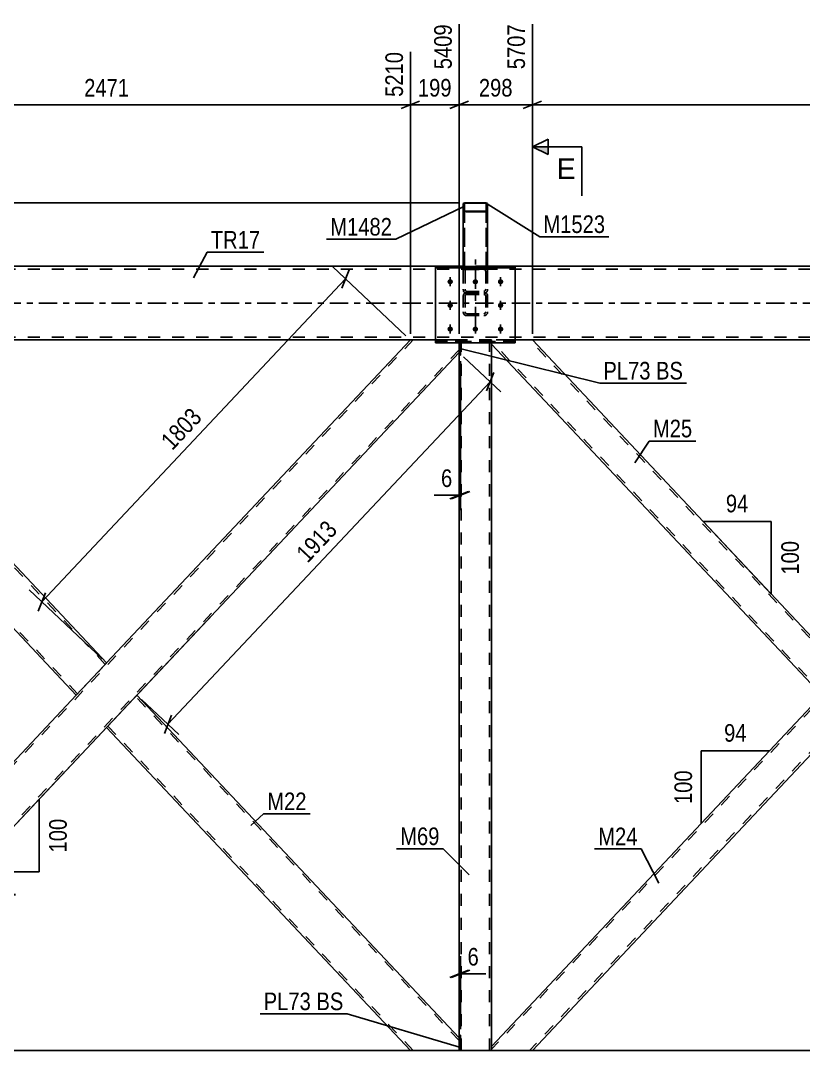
# Model space of a CAD drawing. Header units: millimetres. Extents: x -178 to 1011, y -683 to 158.
# Drawn here: x 145 to 272.4, y -121.6 to 46 of the extents above; entities that cross this region are included whole.
import ezdxf

# ---------------------------------------------------------------- set-up
doc = ezdxf.new("R2010")
doc.units = ezdxf.units.MM
doc.linetypes.add('DXK_LINE_DOT2', pattern=[3.9198, 1.9599, -1.9599])
doc.linetypes.add('DXK_LINE_DOT3', pattern=[5.9187, 2.979, -0.9799, 0.9799, -0.9799])
doc.styles.add('Arial', font='ARIAL.TTF', dxfattribs={"height": 0.2})
doc.styles.add('Arial Narrow', font='ARIALN.TTF', dxfattribs={"height": 0.2})

# ---------------------------------------------------------------- blocks, each defined once
blk = doc.blocks.new('Part-389678143-1392 - 1389')
at = {"color": 7, "linetype": 'DXK_LINE_DOT3'}
blk.add_line((219, -3.58), (219, 7.12), dxfattribs=at)
at = {"color": 7, "linetype": 'DXK_LINE_DOT2'}
for p, q in [((217.04, 5.38), (217, 5.14)), ((217, 5.14), (217, -1.44)), ((217.05, 5.4), (217.04, 5.38)), ((217.32, 5.14), (217.34, 5.27)), ((217.32, 5.14), (217.32, -1.44)), ((217.64, 5.83), (217.4, 5.77)), ((217.52, 5.46), (217.64, 5.48)), ((217.64, 5.83), (220.36, 5.83)), ((217.64, 5.48), (220.36, 5.48)), ((220.61, 5.77), (220.36, 5.83)), ((220.36, 5.48), (220.48, 5.46)), ((220.66, 5.27), (220.68, 5.14)), ((220.68, 5.14), (220.68, -1.44)), ((220.96, 5.38), (220.95, 5.4)), ((221, 5.14), (220.96, 5.38)), ((221, 5.14), (221, -1.44)), ((217, 2.25), (217.05, 1.99)), ((217.34, 2.12), (217.32, 2.25)), ((217.4, 1.68), (217.64, 1.72)), ((217.64, 1.91), (217.52, 1.93)), ((217.64, 1.91), (220.36, 1.91)), ((217.64, 1.72), (220.36, 1.72)), ((220.48, 1.93), (220.36, 1.91)), ((220.36, 1.72), (220.61, 1.68)), ((220.68, 2.25), (220.66, 2.12)), ((220.95, 1.99), (221, 2.25)), ((217, 1.12), (217.05, 1.35)), ((217.05, 1.35), (217.19, 1.54)), ((217.19, 1.54), (217.4, 1.68)), ((217.34, 1.23), (217.32, 1.12)), ((217.41, 1.33), (217.34, 1.23)), ((217.4, 1.62), (217.64, 1.57)), ((217.52, 1.4), (217.41, 1.33)), ((217.64, 1.42), (217.52, 1.4)), ((217.64, 1.57), (220.36, 1.57)), ((217.64, 1.42), (220.36, 1.42)), ((220.36, 1.57), (220.61, 1.62)), ((220.48, 1.4), (220.36, 1.42)), ((220.59, 1.33), (220.48, 1.4)), ((220.66, 1.23), (220.59, 1.33)), ((220.61, 1.68), (220.81, 1.54)), ((220.68, 1.12), (220.66, 1.23)), ((220.81, 1.54), (220.95, 1.35)), ((220.95, 1.35), (221, 1.12)), ((217.05, -1.67), (217, -1.44)), ((217.19, -1.86), (217.05, -1.67)), ((217.32, -1.44), (217.34, -1.55)), ((217.34, -1.55), (217.41, -1.65)), ((217.41, -1.65), (217.52, -1.71)), ((220.48, -1.71), (220.59, -1.65)), ((220.59, -1.65), (220.66, -1.55)), ((220.66, -1.55), (220.68, -1.44)), ((220.95, -1.67), (220.81, -1.86)), ((221, -1.44), (220.95, -1.67)), ((217.4, -1.99), (217.19, -1.86)), ((217.64, -2.04), (217.4, -1.99)), ((217.52, -1.71), (217.64, -1.74)), ((217.64, -1.74), (220.36, -1.74)), ((217.64, -2.04), (220.36, -2.04)), ((220.36, -1.74), (220.48, -1.71)), ((220.61, -1.99), (220.36, -2.04)), ((220.81, -1.86), (220.61, -1.99))]:
    blk.add_line(p, q, dxfattribs=at)
for centre, radius, start, end in [((217.67, 5.17), 0.662, 114.32, 159.2417), ((217.65, 5.16), 0.331, 114.32, 159.2417), ((220.35, 5.16), 0.331, 20.7583, 65.68), ((220.33, 5.17), 0.662, 20.7583, 65.68), ((217.67, 2.22), 0.662, 200.7583, 245.68), ((217.65, 2.24), 0.331, 200.7583, 245.68), ((220.35, 2.24), 0.331, 294.32, 339.2417), ((220.33, 2.22), 0.662, 294.32, 339.2417)]:
    blk.add_arc(centre, radius, start, end, dxfattribs=at)
blk = doc.blocks.new('Part-389678143-1395 - 1389')
at = {"color": 7, "linetype": 'DXK_LINE_DOT2'}
for p, q in [((225.5, 5.95), (212.5, 5.95)), ((212.5, 5.95), (212.5, -6.49)), ((212.5, 5.73), (225.5, 5.73)), ((225.5, -6.49), (225.5, 5.95)), ((225.5, -6.27), (212.5, -6.27)), ((212.5, -6.49), (225.5, -6.49))]:
    blk.add_line(p, q, dxfattribs=at)
blk = doc.blocks.new('Part-389678143-1529 - 1389')
at = {"color": 7, "linetype": 'DXK_LINE_DOT2'}
for p, q in [((216.36, -121.6), (216.36, -119.14)), ((216.6, -119.14), (216.36, -119.14)), ((216.6, -121.6), (216.6, -119.14)), ((216.6, -121.6), (216.36, -121.6))]:
    blk.add_line(p, q, dxfattribs=at)
blk = doc.blocks.new('Part-389678143-1530 - 1389')
at = {"color": 2, "linetype": 'Continuous'}
for p, q in [((216.6, -119.14), (216.36, -119.14)), ((216.36, -119.14), (216.36, -121.6)), ((216.6, -119.14), (216.6, -121.6)), ((216.6, -121.6), (216.36, -121.6))]:
    blk.add_line(p, q, dxfattribs=at)
blk = doc.blocks.new('Part-389678143-1535 - 1389')
at = {"color": 7, "linetype": 'DXK_LINE_DOT2'}
for p, q in [((216.36, -6), (216.6, -6)), ((216.36, -6), (216.36, -8.46)), ((216.6, -6), (216.6, -8.46)), ((216.36, -8.46), (216.6, -8.46))]:
    blk.add_line(p, q, dxfattribs=at)
blk = doc.blocks.new('Part-389678143-1555 - 1389')
at = {"color": 7, "linetype": 'DXK_LINE_DOT2'}
for p, q in [((798, -121.6), (-18.36, -121.6)), ((216.6, -121.6), (208.44, -121.6))]:
    blk.add_line(p, q, dxfattribs=at)
at = {"color": 2, "linetype": 'Continuous'}
for p, q in [((208.44, -121.6), (109.56, -121.6)), ((793.2, -121.6), (216.6, -121.6))]:
    blk.add_line(p, q, dxfattribs=at)
blk = doc.blocks.new('Part-389678143-1540 - 1389')
at = {"color": 7, "linetype": 'DXK_LINE_DOT2'}
for p, q in [((216.6, -6), (216.36, -6)), ((216.36, -6.48), (216.36, -6)), ((216.6, -6.48), (216.6, -6))]:
    blk.add_line(p, q, dxfattribs=at)
at = {"color": 2, "linetype": 'Continuous'}
for p, q in [((216.36, -8.46), (216.36, -6.48)), ((216.6, -6.48), (216.6, -8.46)), ((216.6, -8.46), (216.36, -8.46))]:
    blk.add_line(p, q, dxfattribs=at)
blk = doc.blocks.new('Part-389678143-1570 - 1389')
at = {"color": 2, "linetype": 'Continuous'}
for p, q in [((217, 6), (0, 6)), ((457, 6), (221, 6)), ((208.44, -6), (109.56, -6)), ((452.5, -6), (225.5, -6))]:
    blk.add_line(p, q, dxfattribs=at)
at = {"color": 7, "linetype": 'DXK_LINE_DOT2'}
for p, q in [((838, 5.52), (0, 5.52)), ((221, 6), (217, 6)), ((838, -5.52), (0, -5.52)), ((225.5, -6), (208.44, -6))]:
    blk.add_line(p, q, dxfattribs=at)
at = {"color": 7, "linetype": 'DXK_LINE_DOT3'}
blk.add_line((0, 0), (838, 0), dxfattribs=at)
blk = doc.blocks.new('Bolt-389678143-1595 - 1389')
at = {"color": 1, "linetype": 'DXK_LINE_DOT2'}
for p, q in [((214.9, 3.08), (214.9, 4.21)), ((219, 3.08), (219, 4.21)), ((223.1, 3.08), (223.1, 4.21)), ((214.9, -0.77), (214.9, 0.36)), ((223.1, -0.77), (223.1, 0.36)), ((214.9, -4.63), (214.9, -3.49)), ((219, -4.63), (219, -3.49)), ((223.1, -4.63), (223.1, -3.49))]:
    blk.add_line(p, q, dxfattribs=at)
blk = doc.blocks.new('Bolt-389678143-1987 - 1389')
at = {"linetype": 'Continuous'}
for points in [[(214.9, 3.89), (214.99, 3.88), (215.08, 3.85), (215.16, 3.81), (215.23, 3.75), (215.28, 3.68), (215.32, 3.6), (215.34, 3.52), (215.34, 3.43), (215.32, 3.35), (215.28, 3.27), (215.23, 3.2), (215.16, 3.14), (215.08, 3.1), (214.99, 3.07), (214.9, 3.06), (214.81, 3.07), (214.72, 3.1), (214.64, 3.14), (214.57, 3.2), (214.52, 3.27), (214.48, 3.35), (214.46, 3.43), (214.46, 3.52), (214.48, 3.6), (214.52, 3.68), (214.57, 3.75), (214.64, 3.81), (214.72, 3.85), (214.81, 3.88)], [(219, 3.89), (219.09, 3.88), (219.18, 3.85), (219.26, 3.81), (219.33, 3.75), (219.38, 3.68), (219.42, 3.6), (219.44, 3.52), (219.44, 3.43), (219.42, 3.35), (219.38, 3.27), (219.33, 3.2), (219.26, 3.14), (219.18, 3.1), (219.09, 3.07), (219, 3.06), (218.91, 3.07), (218.82, 3.1), (218.74, 3.14), (218.67, 3.2), (218.62, 3.27), (218.58, 3.35), (218.56, 3.43), (218.56, 3.52), (218.58, 3.6), (218.62, 3.68), (218.67, 3.75), (218.74, 3.81), (218.82, 3.85), (218.91, 3.88)], [(223.1, 3.89), (223.19, 3.88), (223.28, 3.85), (223.36, 3.81), (223.43, 3.75), (223.48, 3.68), (223.52, 3.6), (223.54, 3.52), (223.54, 3.43), (223.52, 3.35), (223.48, 3.27), (223.43, 3.2), (223.36, 3.14), (223.28, 3.1), (223.19, 3.07), (223.1, 3.06), (223.01, 3.07), (222.92, 3.1), (222.84, 3.14), (222.77, 3.2), (222.72, 3.27), (222.68, 3.35), (222.66, 3.43), (222.66, 3.52), (222.68, 3.6), (222.72, 3.68), (222.77, 3.75), (222.84, 3.81), (222.92, 3.85), (223.01, 3.88)], [(214.9, 0.04), (214.99, 0.03), (215.08, 0), (215.16, -0.04), (215.23, -0.1), (215.28, -0.17), (215.32, -0.25), (215.34, -0.33), (215.34, -0.42), (215.32, -0.5), (215.28, -0.58), (215.23, -0.65), (215.16, -0.71), (215.08, -0.75), (214.99, -0.78), (214.9, -0.79), (214.81, -0.78), (214.72, -0.75), (214.64, -0.71), (214.57, -0.65), (214.52, -0.58), (214.48, -0.5), (214.46, -0.42), (214.46, -0.33), (214.48, -0.25), (214.52, -0.17), (214.57, -0.1), (214.64, -0.04), (214.72, 0), (214.81, 0.03)], [(223.1, 0.04), (223.19, 0.03), (223.28, 0), (223.36, -0.04), (223.43, -0.1), (223.48, -0.17), (223.52, -0.25), (223.54, -0.33), (223.54, -0.42), (223.52, -0.5), (223.48, -0.58), (223.43, -0.65), (223.36, -0.71), (223.28, -0.75), (223.19, -0.78), (223.1, -0.79), (223.01, -0.78), (222.92, -0.75), (222.84, -0.71), (222.77, -0.65), (222.72, -0.58), (222.68, -0.5), (222.66, -0.42), (222.66, -0.33), (222.68, -0.25), (222.72, -0.17), (222.77, -0.1), (222.84, -0.04), (222.92, 0), (223.01, 0.03)], [(214.9, -3.82), (214.99, -3.83), (215.08, -3.85), (215.16, -3.9), (215.23, -3.95), (215.28, -4.02), (215.32, -4.1), (215.34, -4.19), (215.34, -4.27), (215.32, -4.36), (215.28, -4.44), (215.23, -4.51), (215.16, -4.56), (215.08, -4.61), (214.99, -4.63), (214.9, -4.64), (214.81, -4.63), (214.72, -4.61), (214.64, -4.56), (214.57, -4.51), (214.52, -4.44), (214.48, -4.36), (214.46, -4.27), (214.46, -4.19), (214.48, -4.1), (214.52, -4.02), (214.57, -3.95), (214.64, -3.9), (214.72, -3.85), (214.81, -3.83)], [(219, -3.82), (219.09, -3.83), (219.18, -3.85), (219.26, -3.9), (219.33, -3.95), (219.38, -4.02), (219.42, -4.1), (219.44, -4.19), (219.44, -4.27), (219.42, -4.36), (219.38, -4.44), (219.33, -4.51), (219.26, -4.56), (219.18, -4.61), (219.09, -4.63), (219, -4.64), (218.91, -4.63), (218.82, -4.61), (218.74, -4.56), (218.67, -4.51), (218.62, -4.44), (218.58, -4.36), (218.56, -4.27), (218.56, -4.19), (218.58, -4.1), (218.62, -4.02), (218.67, -3.95), (218.74, -3.9), (218.82, -3.85), (218.91, -3.83)], [(223.1, -3.82), (223.19, -3.83), (223.28, -3.85), (223.36, -3.9), (223.43, -3.95), (223.48, -4.02), (223.52, -4.1), (223.54, -4.19), (223.54, -4.27), (223.52, -4.36), (223.48, -4.44), (223.43, -4.51), (223.36, -4.56), (223.28, -4.61), (223.19, -4.63), (223.1, -4.64), (223.01, -4.63), (222.92, -4.61), (222.84, -4.56), (222.77, -4.51), (222.72, -4.44), (222.68, -4.36), (222.66, -4.27), (222.66, -4.19), (222.68, -4.1), (222.72, -4.02), (222.77, -3.95), (222.84, -3.9), (222.92, -3.85), (223.01, -3.83)]]:
    blk.add_hatch(color=1, dxfattribs=at).paths.add_polyline_path(points)
at = {"color": 1, "linetype": 'Continuous'}
for p, q in [((214.9, 3.87), (214.9, 2.74)), ((219, 3.87), (219, 2.74)), ((223.1, 3.87), (223.1, 2.74)), ((214.9, 0.02), (214.9, -1.12)), ((223.1, 0.02), (223.1, -1.12)), ((214.9, -3.83), (214.9, -4.97)), ((219, -3.83), (219, -4.97)), ((223.1, -3.83), (223.1, -4.97))]:
    blk.add_line(p, q, dxfattribs=at)
blk = doc.blocks.new('Part-389678143-1805 - 1389')
at = {"color": 2, "linetype": 'Continuous'}
for p, q in [((159, -69.05), (163.94, -63.8)), ((216.36, -119.54), (163.94, -63.8)), ((159, -69.05), (208.42, -121.6)), ((208.44, -121.6), (216.36, -121.6))]:
    blk.add_line(p, q, dxfattribs=at)
at = {"color": 7, "linetype": 'DXK_LINE_DOT2'}
for p, q in [((216.36, -120.01), (163.72, -64.03)), ((159.22, -68.82), (159.24, -68.8)), ((208.86, -121.6), (159.22, -68.82)), ((216.36, -121.6), (216.36, -119.54)), ((208.42, -121.6), (208.44, -121.6)), ((208.44, -121.6), (208.42, -121.6))]:
    blk.add_line(p, q, dxfattribs=at)
blk = doc.blocks.new('Part-389678143-1845 - 1389')
at = {"color": 7, "linetype": 'DXK_LINE_DOT2'}
for p, q in [((217, 5.14), (217.05, 5.41)), ((217, 5.14), (217, -1.44)), ((217.34, 5.27), (217.32, 5.14)), ((217.32, 5.14), (217.32, -1.44)), ((217.4, 5.77), (217.64, 5.83)), ((217.64, 5.49), (217.52, 5.46)), ((217.64, 5.83), (220.36, 5.83)), ((217.64, 5.49), (220.36, 5.49)), ((220.36, 5.83), (220.61, 5.77)), ((220.48, 5.46), (220.36, 5.49)), ((220.68, 5.14), (220.66, 5.27)), ((220.68, 5.14), (220.68, -1.44)), ((220.95, 5.41), (221, 5.14)), ((221, 5.14), (221, -1.44)), ((217.05, 1.99), (217, 2.25)), ((217.32, 2.25), (217.34, 2.12)), ((217.64, 1.72), (217.4, 1.68)), ((217.52, 1.94), (217.64, 1.91)), ((217.64, 1.91), (220.36, 1.91)), ((217.64, 1.72), (220.36, 1.72)), ((220.36, 1.91), (220.48, 1.94)), ((220.61, 1.68), (220.36, 1.72)), ((220.66, 2.12), (220.68, 2.25)), ((221, 2.25), (220.95, 1.99)), ((217.05, 1.35), (217, 1.12)), ((217.19, 1.55), (217.05, 1.35)), ((217.4, 1.68), (217.19, 1.55)), ((217.32, 1.12), (217.34, 1.23)), ((217.34, 1.23), (217.41, 1.33)), ((217.64, 1.57), (217.4, 1.62)), ((217.41, 1.33), (217.52, 1.4)), ((217.52, 1.4), (217.64, 1.42)), ((217.64, 1.57), (220.36, 1.57)), ((217.64, 1.42), (220.36, 1.42)), ((220.61, 1.62), (220.36, 1.57)), ((220.36, 1.42), (220.48, 1.4)), ((220.48, 1.4), (220.59, 1.33)), ((220.59, 1.33), (220.66, 1.23)), ((220.81, 1.55), (220.61, 1.68)), ((220.66, 1.23), (220.68, 1.12)), ((220.95, 1.35), (220.81, 1.55)), ((221, 1.12), (220.95, 1.35)), ((217, -1.44), (217.05, -1.67)), ((217.05, -1.67), (217.19, -1.86)), ((217.34, -1.55), (217.32, -1.44)), ((217.41, -1.65), (217.34, -1.55)), ((217.52, -1.71), (217.41, -1.65)), ((220.59, -1.65), (220.48, -1.71)), ((220.66, -1.55), (220.59, -1.65)), ((220.68, -1.44), (220.66, -1.55)), ((220.81, -1.86), (220.95, -1.67)), ((220.95, -1.67), (221, -1.44)), ((217.19, -1.86), (217.4, -1.99)), ((217.4, -1.99), (217.64, -2.04)), ((217.64, -1.74), (217.52, -1.71)), ((217.64, -1.74), (220.36, -1.74)), ((217.64, -2.04), (220.36, -2.04)), ((220.48, -1.71), (220.36, -1.74)), ((220.36, -2.04), (220.61, -1.99)), ((220.61, -1.99), (220.81, -1.86))]:
    blk.add_line(p, q, dxfattribs=at)
for centre, radius, start, end in [((217.67, 5.17), 0.662, 114.32, 159.2417), ((217.65, 5.16), 0.331, 114.32, 159.2417), ((220.35, 5.16), 0.331, 20.7583, 65.68), ((220.33, 5.17), 0.662, 20.7583, 65.68), ((217.67, 2.22), 0.662, 200.7583, 245.68), ((217.65, 2.24), 0.331, 200.7583, 245.68), ((220.35, 2.24), 0.331, 294.32, 339.2417), ((220.33, 2.22), 0.662, 294.32, 339.2417)]:
    blk.add_arc(centre, radius, start, end, dxfattribs=at)
blk = doc.blocks.new('Part-389678143-1915 - 1389')
at = {"color": 7, "linetype": 'DXK_LINE_DOT2'}
for p, q in [((228.27, -6), (221.64, -6)), ((221.64, -6.48), (221.64, -6)), ((275.6, -63.57), (221.64, -6.19)), ((278.78, -60.18), (227.83, -6)), ((278.97, -59.98), (278.56, -60.41)), ((275.6, -63.57), (275.61, -63.55))]:
    blk.add_line(p, q, dxfattribs=at)
at = {"color": 2, "linetype": 'Continuous'}
for p, q in [((221.64, -6.66), (221.64, -6.48)), ((275.38, -63.8), (221.64, -6.66)), ((279, -59.95), (228.27, -6)), ((279, -59.95), (278.56, -60.41)), ((278.56, -60.41), (275.38, -63.8))]:
    blk.add_line(p, q, dxfattribs=at)
blk = doc.blocks.new('Part-389678143-1920 - 1389')
at = {"color": 7, "linetype": 'DXK_LINE_DOT2'}
for p, q in [((330.17, -6), (221.64, -121.41)), ((336.36, -6.19), (227.83, -121.6)), ((336.36, -6), (329.73, -6)), ((279, -59.95), (275.38, -63.8)), ((282.63, -63.8), (279, -67.65)), ((228.27, -121.6), (221.64, -121.6))]:
    blk.add_line(p, q, dxfattribs=at)
at = {"color": 2, "linetype": 'Continuous'}
for p, q in [((329.73, -6), (279, -59.95)), ((336.36, -6.66), (282.63, -63.8)), ((336.36, -6.66), (336.36, -6)), ((275.38, -63.8), (221.64, -120.94)), ((279, -67.65), (228.27, -121.6)), ((221.64, -121.6), (221.64, -120.94))]:
    blk.add_line(p, q, dxfattribs=at)
blk = doc.blocks.new('Part-389678143-1935 - 1389')
at = {"color": 7, "linetype": 'DXK_LINE_DOT2'}
for p, q in [((208.86, -6), (101.64, -120.01)), ((208.44, -6), (208.42, -6)), ((209.3, -6), (216.36, -6)), ((216.36, -6), (212.5, -6)), ((216.36, -6.48), (216.36, -6)), ((216.36, -7.6), (109.15, -121.6)), ((159, -58.55), (154.06, -63.8)), ((163.94, -63.8), (159, -69.05)), ((101.64, -121.6), (101.64, -119.54)), ((101.64, -119.54), (101.64, -119.54)), ((101.64, -121.6), (101.64, -121.6)), ((101.64, -121.6), (101.64, -121.6)), ((109.59, -121.6), (109.56, -121.6)), ((109.59, -121.6), (109.56, -121.6))]:
    blk.add_line(p, q, dxfattribs=at)
at = {"color": 2, "linetype": 'Continuous'}
for p, q in [((208.42, -6), (159, -58.55)), ((212.5, -6), (208.44, -6)), ((216.36, -6.48), (216.36, -8.06)), ((216.36, -8.06), (163.94, -63.8)), ((154.06, -63.8), (101.64, -119.54)), ((159, -69.05), (109.59, -121.6)), ((108.71, -121.6), (101.64, -121.6)), ((109.56, -121.6), (108.71, -121.6))]:
    blk.add_line(p, q, dxfattribs=at)
blk = doc.blocks.new('Part-389678143-1940 - 1389')
at = {"color": 2, "linetype": 'Continuous'}
for p, q in [((109.56, -6), (101.64, -6)), ((159, -58.55), (109.59, -6)), ((154.06, -63.8), (101.64, -8.06)), ((159, -58.55), (158.56, -59.01)), ((158.56, -59.01), (154.06, -63.8))]:
    blk.add_line(p, q, dxfattribs=at)
at = {"color": 7, "linetype": 'DXK_LINE_DOT2'}
for p, q in [((101.64, -6), (101.64, -6)), ((101.64, -8.06), (101.64, -6)), ((101.64, -6), (101.64, -6)), ((101.64, -6), (101.64, -6)), ((101.64, -6), (101.64, -6)), ((158.78, -58.78), (109.15, -6)), ((109.59, -6), (109.56, -6)), ((109.59, -6), (109.56, -6)), ((154.28, -63.57), (101.64, -7.6)), ((101.64, -8.06), (101.64, -8.06)), ((101.64, -8.06), (101.64, -8.06)), ((158.97, -58.58), (158.56, -59.01)), ((154.28, -63.57), (154.3, -63.55))]:
    blk.add_line(p, q, dxfattribs=at)
blk = doc.blocks.new('Part-389678143-1950 - 1389')
at = {"color": 7, "linetype": 'DXK_LINE_DOT2'}
for p, q in [((221.64, -6), (216.36, -6)), ((216.36, -8.06), (216.36, -6)), ((216.68, -121.6), (216.68, -6)), ((221.32, -121.6), (221.32, -6)), ((221.64, -6.66), (221.64, -6)), ((216.36, -121.6), (216.36, -119.14)), ((216.36, -121.6), (221.64, -121.6)), ((221.64, -121.6), (221.64, -120.94))]:
    blk.add_line(p, q, dxfattribs=at)
at = {"color": 2, "linetype": 'Continuous'}
for p, q in [((221.64, -120.94), (221.64, -6.66)), ((216.36, -119.14), (216.36, -8.06))]:
    blk.add_line(p, q, dxfattribs=at)
blk = doc.blocks.new('Part-389678143-1986 - 1389')
at = {"color": 2, "linetype": 'Continuous'}
for p, q in [((225.5, 5.95), (212.5, 5.95)), ((212.5, 5.95), (212.5, -6.48)), ((212.5, 5.73), (225.5, 5.73)), ((225.5, -6.48), (225.5, 5.95)), ((212.5, -6.48), (225.5, -6.48))]:
    blk.add_line(p, q, dxfattribs=at)
at = {"color": 7, "linetype": 'DXK_LINE_DOT2'}
blk.add_line((212.5, -6.27), (225.5, -6.27), dxfattribs=at)
blk = doc.blocks.new('Part-389678143-41326 - 1389')
at = {"color": 7, "linetype": 'DXK_LINE_DOT2'}
for p, q in [((217, 16.16), (217.04, 16.22)), ((217, 16.16), (217, 5.69)), ((217.04, 16.22), (217.14, 16.28)), ((217.14, 16.28), (217.3, 16.32)), ((217.26, 16.19), (217.24, 16.16)), ((217.24, 16.16), (217.24, 5.69)), ((217.31, 16.22), (217.26, 16.19)), ((217.3, 16.32), (217.48, 16.33)), ((217.39, 16.24), (217.31, 16.22)), ((217.48, 16.24), (217.39, 16.24)), ((217.48, 16.33), (220.52, 16.33)), ((217.48, 16.24), (220.52, 16.24)), ((220.52, 16.33), (220.7, 16.32)), ((220.61, 16.24), (220.52, 16.24)), ((220.69, 16.22), (220.61, 16.24)), ((220.74, 16.19), (220.69, 16.22)), ((220.7, 16.32), (220.86, 16.28)), ((220.76, 16.16), (220.74, 16.19)), ((220.76, 16.16), (220.76, 5.69)), ((220.86, 16.28), (220.96, 16.22)), ((220.96, 16.22), (221, 16.16)), ((221, 16.16), (221, 5.69)), ((217.04, 14.98), (217, 15.05)), ((217.14, 14.93), (217.04, 14.98)), ((217.3, 14.89), (217.14, 14.93)), ((217.24, 15.05), (217.26, 15.02)), ((217.26, 15.02), (217.31, 14.99)), ((217.48, 14.88), (217.3, 14.89)), ((217.31, 14.99), (217.39, 14.97)), ((217.39, 14.97), (217.48, 14.96)), ((217.48, 14.96), (220.52, 14.96)), ((217.48, 14.88), (220.52, 14.88)), ((220.52, 14.96), (220.61, 14.97)), ((220.7, 14.89), (220.52, 14.88)), ((220.61, 14.97), (220.69, 14.99)), ((220.69, 14.99), (220.74, 15.02)), ((220.86, 14.93), (220.7, 14.89)), ((220.74, 15.02), (220.76, 15.05)), ((220.96, 14.98), (220.86, 14.93)), ((221, 15.05), (220.96, 14.98)), ((221, 6), (217, 6)), ((217, 5.83), (217.24, 5.83)), ((217, 5.69), (217.04, 5.62)), ((217.04, 5.62), (217.14, 5.57)), ((217.14, 5.57), (217.3, 5.53)), ((217.26, 5.66), (217.24, 5.69)), ((217.31, 5.63), (217.26, 5.66)), ((217.3, 5.53), (217.48, 5.51)), ((217.39, 5.61), (217.31, 5.63)), ((217.48, 5.6), (217.39, 5.61)), ((217.48, 5.6), (220.52, 5.6)), ((217.48, 5.51), (220.52, 5.51)), ((220.61, 5.61), (220.52, 5.6)), ((220.52, 5.51), (220.7, 5.53)), ((220.69, 5.63), (220.61, 5.61)), ((220.74, 5.66), (220.69, 5.63)), ((220.7, 5.53), (220.86, 5.57)), ((220.76, 5.69), (220.74, 5.66)), ((220.76, 5.83), (221, 5.83)), ((220.86, 5.57), (220.96, 5.62)), ((220.96, 5.62), (221, 5.69))]:
    blk.add_line(p, q, dxfattribs=at)
blk = doc.blocks.new('Part-389678143-41327 - 1389')
at = {"color": 2, "linetype": 'Continuous'}
for p, q in [((217.04, 16.23), (217, 16.16)), ((217, 16.16), (217, 5.95)), ((217.14, 16.28), (217.04, 16.23)), ((217.3, 16.32), (217.14, 16.28)), ((217.24, 16.16), (217.26, 16.19)), ((217.24, 16.16), (217.24, 15.05)), ((217.26, 16.19), (217.31, 16.22)), ((217.48, 16.33), (217.3, 16.32)), ((217.31, 16.22), (217.39, 16.24)), ((217.39, 16.24), (217.48, 16.25)), ((217.48, 16.33), (220.52, 16.33)), ((217.48, 16.25), (220.52, 16.25)), ((220.7, 16.32), (220.52, 16.33)), ((220.52, 16.25), (220.61, 16.24)), ((220.61, 16.24), (220.69, 16.22)), ((220.69, 16.22), (220.74, 16.19)), ((220.86, 16.28), (220.7, 16.32)), ((220.74, 16.19), (220.76, 16.16)), ((220.76, 16.16), (220.76, 15.05)), ((220.96, 16.23), (220.86, 16.28)), ((221, 16.16), (220.96, 16.23)), ((221, 16.16), (221, 5.95)), ((217, 15.05), (217.04, 14.99)), ((217.04, 14.99), (217.14, 14.93)), ((217.14, 14.93), (217.3, 14.89)), ((217.26, 15.02), (217.24, 15.05)), ((217.31, 14.99), (217.26, 15.02)), ((217.3, 14.89), (217.48, 14.88)), ((217.39, 14.97), (217.31, 14.99)), ((217.48, 14.97), (217.39, 14.97)), ((217.48, 14.97), (220.52, 14.97)), ((217.48, 14.88), (220.52, 14.88)), ((220.61, 14.97), (220.52, 14.97)), ((220.52, 14.88), (220.7, 14.89)), ((220.69, 14.99), (220.61, 14.97)), ((220.74, 15.02), (220.69, 14.99)), ((220.7, 14.89), (220.86, 14.93)), ((220.76, 15.05), (220.74, 15.02)), ((220.86, 14.93), (220.96, 14.99)), ((220.96, 14.99), (221, 15.05))]:
    blk.add_line(p, q, dxfattribs=at)
at = {"color": 7, "linetype": 'DXK_LINE_DOT2'}
for p, q in [((217.24, 15.05), (217.24, 5.69)), ((220.76, 15.05), (220.76, 5.69)), ((221, 6), (217, 6)), ((217, 5.95), (217, 5.69)), ((217, 5.83), (217.24, 5.83)), ((217.04, 5.62), (217, 5.69)), ((217.14, 5.56), (217.04, 5.62)), ((217.3, 5.53), (217.14, 5.56)), ((217.24, 5.69), (217.26, 5.65)), ((217.26, 5.65), (217.31, 5.63)), ((217.48, 5.51), (217.3, 5.53)), ((217.31, 5.63), (217.39, 5.61)), ((217.39, 5.61), (217.48, 5.6)), ((217.48, 5.6), (220.52, 5.6)), ((220.52, 5.51), (217.48, 5.51)), ((220.52, 5.6), (220.61, 5.61)), ((220.7, 5.53), (220.52, 5.51)), ((220.61, 5.61), (220.69, 5.63)), ((220.69, 5.63), (220.74, 5.65)), ((220.86, 5.56), (220.7, 5.53)), ((220.74, 5.65), (220.76, 5.69)), ((220.76, 5.83), (221, 5.83)), ((220.96, 5.62), (220.86, 5.56)), ((221, 5.69), (220.96, 5.62)), ((221, 5.95), (221, 5.69))]:
    blk.add_line(p, q, dxfattribs=at)
blk = doc.blocks.new('AngleDimension-389678143-2416 - 1389')
at = {"color": 7, "linetype": 'Continuous'}
for p, q in [((255.75, -72.87), (266.85, -72.87)), ((255.75, -84.67), (266.85, -72.87)), ((255.75, -84.67), (255.75, -72.87)), ((266.03, -73.74), (266.85, -72.87))]:
    blk.add_line(p, q, dxfattribs=at)
at = {"color": 0}
for points in [[(263.73, -71.97), (263.73, -67.77), (258.87, -67.77), (258.87, -71.97)], [(254.85, -75.43), (250.65, -75.43), (250.65, -82.11), (254.85, -82.11)]]:
    blk.add_wipeout(points, dxfattribs=at)
at = {"color": 3, "style": 'Arial Narrow'}
blk.add_text('94', height=2.863, dxfattribs=at).set_placement((259.47, -71.37))
blk.add_text('100', height=2.863, rotation=90.0002, dxfattribs=at).set_placement((254.25, -81.51))
blk = doc.blocks.new('StraightDimension-389678143-46505 - 1389')
at = {"color": 7, "linetype": 'Continuous'}
blk.add_line((216.3, 16.32), (-77.94, 16.32), dxfattribs=at)
blk = doc.blocks.new('StraightDimension-389678143-45968 - 1389')
at = {"color": 7, "linetype": 'Continuous'}
for p, q in [((216.36, -5), (216.36, 45.37)), ((208.42, -5), (208.42, 40.87)), ((206.92, 31.66), (209.92, 32.86)), ((208.42, 32.26), (216.36, 32.26)), ((217.86, 32.86), (214.86, 31.66))]:
    blk.add_line(p, q, dxfattribs=at)
at = {"color": 0}
blk.add_wipeout([(215.73, 33.01), (215.73, 37.21), (209.05, 37.21), (209.05, 33.01)], dxfattribs=at)
at = {"color": 3, "style": 'Arial Narrow'}
blk.add_text('199', height=2.863, dxfattribs=at).set_placement((209.65, 33.61))
at = {"color": 0, "linetype": 'Continuous'}
blk.add_wipeout([(215.76, 45.97), (211.56, 45.97), (211.56, 37.46), (215.76, 37.46)], dxfattribs=at)
at = {"color": 3, "linetype": 'Continuous', "style": 'Arial Narrow'}
blk.add_text('5409', height=2.863, rotation=90.0002, dxfattribs=at).set_placement((215.16, 38.06))
blk = doc.blocks.new('StraightDimension-389678143-45969 - 1389')
at = {"color": 7, "linetype": 'Continuous'}
for p, q in [((109.59, -5), (109.59, 45.37)), ((208.42, -5), (208.42, 40.87)), ((111.09, 32.86), (108.09, 31.66)), ((109.59, 32.26), (208.42, 32.26)), ((206.92, 31.66), (209.92, 32.86))]:
    blk.add_line(p, q, dxfattribs=at)
at = {"color": 0, "linetype": 'Continuous'}
blk.add_wipeout([(207.82, 41.47), (203.62, 41.47), (203.62, 32.96), (207.82, 32.96)], dxfattribs=at)
at = {"color": 0}
blk.add_wipeout([(163.26, 33.01), (163.26, 37.21), (154.75, 37.21), (154.75, 33.01)], dxfattribs=at)
at = {"color": 3, "linetype": 'Continuous', "style": 'Arial Narrow'}
blk.add_text('5210', height=2.863, rotation=90.0002, dxfattribs=at).set_placement((207.22, 33.56))
at = {"color": 3, "style": 'Arial Narrow'}
blk.add_text('2471', height=2.863, dxfattribs=at).set_placement((155.35, 33.61))
blk = doc.blocks.new('StraightDimension-389678143-45966 - 1389')
at = {"color": 7, "linetype": 'Continuous'}
for p, q in [((228.27, -5), (228.27, 45.37)), ((329.73, -5), (329.73, 40.87)), ((229.77, 32.86), (226.77, 31.66)), ((228.27, 32.26), (329.73, 32.26)), ((328.23, 31.66), (331.23, 32.86))]:
    blk.add_line(p, q, dxfattribs=at)
at = {"color": 0, "linetype": 'Continuous'}
blk.add_wipeout([(329.13, 41.47), (324.93, 41.47), (324.93, 32.96), (329.13, 32.96)], dxfattribs=at)
at = {"color": 0}
blk.add_wipeout([(283.26, 33.01), (283.26, 37.21), (274.75, 37.21), (274.75, 33.01)], dxfattribs=at)
at = {"color": 3, "linetype": 'Continuous', "style": 'Arial Narrow'}
blk.add_text('8243', height=2.863, rotation=90.0002, dxfattribs=at).set_placement((328.53, 33.56))
at = {"color": 3, "style": 'Arial Narrow'}
blk.add_text('2537', height=2.863, dxfattribs=at).set_placement((275.35, 33.61))
blk = doc.blocks.new('AngleDimension-389678143-2445 - 1389')
at = {"color": 7, "linetype": 'Continuous'}
for p, q in [((176.27, -50.69), (148.01, -80.74)), ((148.01, -80.74), (136.91, -92.55)), ((148.01, -80.74), (148.01, -92.55)), ((148.01, -92.55), (136.91, -92.55))]:
    blk.add_line(p, q, dxfattribs=at)
at = {"color": 0}
for points in [[(153.11, -83.3), (148.91, -83.3), (148.91, -89.99), (153.11, -89.99)], [(144.89, -97.65), (144.89, -93.45), (140.03, -93.45), (140.03, -97.65)]]:
    blk.add_wipeout(points, dxfattribs=at)
at = {"color": 3, "style": 'Arial Narrow'}
blk.add_text('100', height=2.863, rotation=90.0002, dxfattribs=at).set_placement((152.51, -89.39))
blk.add_text('94', height=2.863, dxfattribs=at).set_placement((140.63, -97.05))
blk = doc.blocks.new('StraightDimension-389678143-2502 - 1389')
at = {"color": 7, "linetype": 'Continuous'}
for p, q in [((207.69, -5.31), (195.79, 5.88)), ((197.27, 2.42), (198.45, 5.43)), ((148.45, -48.62), (197.86, 3.93)), ((158.27, -57.86), (146.37, -46.67)), ((149.04, -47.12), (147.86, -50.12))]:
    blk.add_line(p, q, dxfattribs=at)
at = {"color": 0}
blk.add_wipeout([(175.52, -18.73), (172.47, -15.86), (166.63, -22.06), (169.69, -24.93)], dxfattribs=at)
at = {"color": 3, "style": 'Arial Narrow'}
blk.add_text('1803', height=2.863, rotation=46.7591, dxfattribs=at).set_placement((169.67, -24.09))
blk = doc.blocks.new('StraightDimension-389678143-2523 - 1389')
at = {"color": 7, "linetype": 'Continuous'}
for p, q in [((217.09, -8.75), (223.15, -14.45)), ((220.81, -14.3), (221.99, -11.3)), ((168.98, -68.54), (221.4, -12.8)), ((164.67, -64.49), (170.73, -70.18)), ((169.57, -67.04), (168.39, -70.04))]:
    blk.add_line(p, q, dxfattribs=at)
at = {"color": 0}
blk.add_wipeout([(197.56, -37.06), (194.5, -34.18), (188.67, -40.38), (191.73, -43.26)], dxfattribs=at)
at = {"color": 3, "style": 'Arial Narrow'}
blk.add_text('1913', height=2.863, rotation=46.7591, dxfattribs=at).set_placement((191.7, -42.41))
blk = doc.blocks.new('StraightDimension-389678143-2871 - 1389')
at = {"color": 7, "linetype": 'Continuous'}
for p, q in [((216.36, -9.46), (216.36, -33.67)), ((216.6, -9.46), (216.6, -33.67)), ((214.86, -31.87), (217.86, -30.67)), ((218.1, -30.67), (215.1, -31.87)), ((216.36, -31.27), (216.6, -31.27))]:
    blk.add_line(p, q, dxfattribs=at)
at = {"color": 0}
blk.add_wipeout([(215.84, -30.52), (215.84, -26.32), (212.81, -26.32), (212.81, -30.52)], dxfattribs=at)
at = {"color": 7, "linetype": 'Continuous'}
blk.add_line((216.36, -31.27), (212.28, -31.27), dxfattribs=at)
blk.add_line((216.36, -31.27), (212.28, -31.27), dxfattribs=at)
at = {"color": 3, "style": 'Arial Narrow'}
blk.add_text('6', height=2.86, dxfattribs=at).set_placement((213.41, -29.92))
blk = doc.blocks.new('AngleDimension-389678143-37050 - 1389')
at = {"color": 7, "linetype": 'Continuous'}
for p, q in [((258.93, -38.6), (256.04, -35.54)), ((267.14, -35.54), (256.04, -35.54)), ((267.14, -47.34), (256.04, -35.54)), ((267.14, -47.34), (267.14, -35.54))]:
    blk.add_line(p, q, dxfattribs=at)
at = {"color": 0}
for points in [[(264.02, -34.64), (264.02, -30.44), (259.16, -30.44), (259.16, -34.64)], [(272.24, -38.09), (268.04, -38.09), (268.04, -44.78), (272.24, -44.78)]]:
    blk.add_wipeout(points, dxfattribs=at)
at = {"color": 3, "style": 'Arial Narrow'}
blk.add_text('94', height=2.863, dxfattribs=at).set_placement((259.76, -34.04))
blk.add_text('100', height=2.863, rotation=90.0002, dxfattribs=at).set_placement((271.64, -44.18))
blk = doc.blocks.new('StraightDimension-389678143-45967 - 1389')
at = {"color": 7, "linetype": 'Continuous'}
for p, q in [((216.36, -5), (216.36, 45.37)), ((228.27, -5), (228.27, 45.37)), ((214.86, 31.66), (217.86, 32.86)), ((216.36, 32.26), (228.27, 32.26)), ((229.77, 32.86), (226.77, 31.66))]:
    blk.add_line(p, q, dxfattribs=at)
at = {"color": 0}
blk.add_wipeout([(225.66, 33.01), (225.66, 37.21), (218.97, 37.21), (218.97, 33.01)], dxfattribs=at)
at = {"color": 3, "style": 'Arial Narrow'}
blk.add_text('298', height=2.863, dxfattribs=at).set_placement((219.57, 33.61))
at = {"color": 0, "linetype": 'Continuous'}
blk.add_wipeout([(227.67, 45.97), (223.47, 45.97), (223.47, 37.46), (227.67, 37.46)], dxfattribs=at)
at = {"color": 3, "linetype": 'Continuous', "style": 'Arial Narrow'}
blk.add_text('5707', height=2.863, rotation=90.0002, dxfattribs=at).set_placement((227.07, 38.06))
blk = doc.blocks.new('StraightDimension-389678143-51668 - 1389')
at = {"color": 7, "linetype": 'Continuous'}
for p, q in [((216.36, -118.14), (216.36, -106.29)), ((216.6, -118.14), (216.6, -106.29)), ((214.86, -109.74), (217.86, -108.54)), ((218.1, -108.54), (215.1, -109.74)), ((216.36, -109.14), (216.6, -109.14))]:
    blk.add_line(p, q, dxfattribs=at)
at = {"color": 0}
blk.add_wipeout([(220.15, -108.39), (220.15, -104.19), (217.13, -104.19), (217.13, -108.39)], dxfattribs=at)
at = {"color": 7, "linetype": 'Continuous'}
blk.add_line((216.6, -109.14), (220.68, -109.14), dxfattribs=at)
blk.add_line((216.6, -109.14), (220.68, -109.14), dxfattribs=at)
at = {"color": 3, "style": 'Arial Narrow'}
blk.add_text('6', height=2.86, dxfattribs=at).set_placement((217.73, -107.79))
blk = doc.blocks.new('Mark-389678143-45176 - 1389')
at = {"color": 0}
blk.add_wipeout([(205.45, 10.99), (205.45, 13.99), (195.39, 13.99), (195.39, 10.99)], dxfattribs=at)
blk.add_wipeout([(205.45, 10.99), (205.45, 13.99), (195.39, 13.99), (195.39, 10.99)], dxfattribs=at)
at = {"color": 30, "linetype": 'Continuous'}
for p in [(217.11, 15.7), (194.79, 10.39)]:
    blk.add_line(p, (206.05, 10.39), dxfattribs=at)
at = {"color": 3, "style": 'Arial Narrow'}
blk.add_text('M1482', height=2.863, dxfattribs=at).set_placement((195.39, 10.99))
blk = doc.blocks.new('Mark-389678143-1566 - 1389')
at = {"color": 0}
blk.add_wipeout([(183.99, 8.87), (183.99, 11.87), (175.95, 11.87), (175.95, 8.87)], dxfattribs=at)
blk.add_wipeout([(183.99, 8.87), (183.99, 11.87), (175.95, 11.87), (175.95, 8.87)], dxfattribs=at)
at = {"color": 30, "linetype": 'Continuous'}
for p, q in [((173.15, 4.12), (175.35, 8.27)), ((175.35, 8.27), (184.59, 8.27))]:
    blk.add_line(p, q, dxfattribs=at)
at = {"color": 3, "style": 'Arial Narrow'}
blk.add_text('TR17', height=2.863, dxfattribs=at).set_placement((175.95, 8.87))
blk = doc.blocks.new('Mark-389678143-1801 - 1389')
at = {"color": 0}
blk.add_wipeout([(191.54, -82.5), (191.54, -79.5), (185.14, -79.5), (185.14, -82.5)], dxfattribs=at)
blk.add_wipeout([(191.54, -82.5), (191.54, -79.5), (185.14, -79.5), (185.14, -82.5)], dxfattribs=at)
at = {"color": 30, "linetype": 'Continuous'}
for p, q in [((182.48, -84.99), (184.54, -83.1)), ((184.54, -83.1), (192.14, -83.1))]:
    blk.add_line(p, q, dxfattribs=at)
at = {"color": 3, "style": 'Arial Narrow'}
blk.add_text('M22', height=2.863, dxfattribs=at).set_placement((185.14, -82.5))
blk = doc.blocks.new('Mark-389678143-1911 - 1389')
at = {"color": 0}
blk.add_wipeout([(254.28, -21.84), (254.28, -18.84), (247.89, -18.84), (247.89, -21.84)], dxfattribs=at)
blk.add_wipeout([(254.28, -21.84), (254.28, -18.84), (247.89, -18.84), (247.89, -21.84)], dxfattribs=at)
at = {"color": 30, "linetype": 'Continuous'}
for p, q in [((244.92, -25.99), (247.29, -22.44)), ((247.29, -22.44), (254.88, -22.44))]:
    blk.add_line(p, q, dxfattribs=at)
at = {"color": 3, "style": 'Arial Narrow'}
blk.add_text('M25', height=2.863, dxfattribs=at).set_placement((247.89, -21.84))
blk = doc.blocks.new('Mark-389678143-1916 - 1389')
at = {"color": 0}
blk.add_wipeout([(245.39, -88.21), (245.39, -85.21), (238.99, -85.21), (238.99, -88.21)], dxfattribs=at)
blk.add_wipeout([(245.39, -88.21), (245.39, -85.21), (238.99, -85.21), (238.99, -88.21)], dxfattribs=at)
at = {"color": 30, "linetype": 'Continuous'}
for p in [(238.39, -88.81), (248.87, -94.38)]:
    blk.add_line(p, (245.99, -88.81), dxfattribs=at)
at = {"color": 3, "style": 'Arial Narrow'}
blk.add_text('M24', height=2.863, dxfattribs=at).set_placement((238.99, -88.21))
blk = doc.blocks.new('Mark-389678143-1946 - 1389')
at = {"color": 0}
blk.add_wipeout([(213.17, -88.19), (213.17, -85.19), (206.77, -85.19), (206.77, -88.19)], dxfattribs=at)
blk.add_wipeout([(213.17, -88.19), (213.17, -85.19), (206.77, -85.19), (206.77, -88.19)], dxfattribs=at)
at = {"color": 30, "linetype": 'Continuous'}
for p in [(206.17, -88.79), (218.01, -93.03)]:
    blk.add_line(p, (213.77, -88.79), dxfattribs=at)
at = {"color": 3, "style": 'Arial Narrow'}
blk.add_text('M69', height=2.863, dxfattribs=at).set_placement((206.77, -88.19))
blk = doc.blocks.new('SectionMark-389678143-3587 - 1389')
at = {"linetype": 'Continuous'}
blk.add_hatch(color=6, dxfattribs=at).paths.add_polyline_path([(230.82, 25.45), (230.82, 24.2), (228.32, 25.45)])
at = {"color": 6, "linetype": 'Continuous'}
for p, q in [((228.32, 25.45), (230.82, 26.7)), ((236.32, 25.45), (228.32, 25.45)), ((228.32, 25.45), (230.82, 24.2)), ((230.82, 24.2), (230.82, 26.7)), ((236.32, 25.45), (236.32, 17.45))]:
    blk.add_line(p, q, dxfattribs=at)
at = {"color": 0, "linetype": 'Continuous'}
blk.add_wipeout([(235.32, 20.2), (235.32, 23.7), (232.21, 23.7), (232.21, 20.2)], dxfattribs=at)
at = {"color": 3, "linetype": 'Continuous', "style": 'Arial'}
blk.add_text('E', height=3.34, dxfattribs=at).set_placement((232.21, 20.2))
blk = doc.blocks.new('Mark-389678143-45163 - 1389')
at = {"color": 0}
blk.add_wipeout([(240.12, 11.41), (240.12, 14.41), (230.07, 14.41), (230.07, 11.41)], dxfattribs=at)
blk.add_wipeout([(240.12, 11.41), (240.12, 14.41), (230.07, 14.41), (230.07, 11.41)], dxfattribs=at)
at = {"color": 30, "linetype": 'Continuous'}
for p, q in [((220.67, 16.33), (229.47, 10.81)), ((229.47, 10.81), (240.72, 10.81))]:
    blk.add_line(p, q, dxfattribs=at)
at = {"color": 3, "style": 'Arial Narrow'}
blk.add_text('M1523', height=2.863, dxfattribs=at).set_placement((230.07, 11.41))
blk = doc.blocks.new('MarkSet-389678143-45699 - 1389')
at = {"color": 0}
for points in [[(247.5, -12.43), (247.5, -9.43), (239.83, -9.43), (239.83, -12.43)], [(252.78, -12.43), (252.78, -9.43), (248.4, -9.43), (248.4, -12.43)]]:
    blk.add_wipeout(points, dxfattribs=at)
for points in [[(247.5, -12.43), (247.5, -9.43), (239.83, -9.43), (239.83, -12.43)], [(252.78, -12.43), (252.78, -9.43), (248.4, -9.43), (248.4, -12.43)]]:
    blk.add_wipeout(points, dxfattribs=at)
at = {"color": 30, "linetype": 'Continuous'}
for p, q in [((216.48, -7.4), (239.23, -13.03)), ((239.23, -13.03), (253.38, -13.03))]:
    blk.add_line(p, q, dxfattribs=at)
at = {"color": 3, "style": 'Arial Narrow'}
for s, p in [('PL73', (239.83, -12.43)), ('BS', (248.4, -12.43))]:
    blk.add_text(s, height=2.863, dxfattribs=at).set_placement(p)
blk = doc.blocks.new('MarkSet-389678143-51644 - 1389')
at = {"color": 0}
for points in [[(192.24, -115.05), (192.24, -112.05), (184.56, -112.05), (184.56, -115.05)], [(197.52, -115.05), (197.52, -112.05), (193.14, -112.05), (193.14, -115.05)]]:
    blk.add_wipeout(points, dxfattribs=at)
for points in [[(192.24, -115.05), (192.24, -112.05), (184.56, -112.05), (184.56, -115.05)], [(197.52, -115.05), (197.52, -112.05), (193.14, -112.05), (193.14, -115.05)]]:
    blk.add_wipeout(points, dxfattribs=at)
at = {"color": 30, "linetype": 'Continuous'}
for p in [(183.96, -115.65), (216.42, -121.1)]:
    blk.add_line(p, (198.12, -115.65), dxfattribs=at)
at = {"color": 3, "style": 'Arial Narrow'}
for s, p in [('PL73', (184.56, -115.05)), ('BS', (193.14, -115.05))]:
    blk.add_text(s, height=2.863, dxfattribs=at).set_placement(p)

msp = doc.modelspace()

# ---------------------------------------------------------------- block references
for name in ['Part-389678143-41326 - 1389', 'Part-389678143-41327 - 1389', 'Part-389678143-1570 - 1389', 'Part-389678143-1392 - 1389', 'Part-389678143-1395 - 1389', 'Part-389678143-1986 - 1389', 'Part-389678143-1845 - 1389', 'Bolt-389678143-1987 - 1389', 'Bolt-389678143-1595 - 1389', 'Part-389678143-1935 - 1389', 'Part-389678143-1940 - 1389', 'Part-389678143-1535 - 1389', 'Part-389678143-1540 - 1389', 'Part-389678143-1950 - 1389', 'Part-389678143-1915 - 1389', 'Part-389678143-1920 - 1389', 'Part-389678143-1805 - 1389', 'Part-389678143-1529 - 1389', 'Part-389678143-1530 - 1389', 'Part-389678143-1555 - 1389']:
    msp.add_blockref(name, (0, 0))

# ---------------------------------------------------------------- next in the draw order: block references
for name in ['StraightDimension-389678143-45966 - 1389', 'StraightDimension-389678143-46505 - 1389', 'Mark-389678143-1911 - 1389', 'AngleDimension-389678143-37050 - 1389', 'AngleDimension-389678143-2416 - 1389', 'Mark-389678143-1916 - 1389']:
    msp.add_blockref(name, (0, 0))

# ---------------------------------------------------------------- next in the draw order: block references
for name in ['StraightDimension-389678143-45968 - 1389', 'AngleDimension-389678143-2445 - 1389', 'Mark-389678143-1801 - 1389', 'Mark-389678143-1946 - 1389', 'StraightDimension-389678143-51668 - 1389']:
    msp.add_blockref(name, (0, 0))

# ---------------------------------------------------------------- next in the draw order: block references
for name in ['StraightDimension-389678143-45969 - 1389', 'StraightDimension-389678143-45967 - 1389', 'MarkSet-389678143-51644 - 1389']:
    msp.add_blockref(name, (0, 0))

# ---------------------------------------------------------------- next in the draw order: block references
for name in ['SectionMark-389678143-3587 - 1389', 'Mark-389678143-45176 - 1389', 'StraightDimension-389678143-2502 - 1389']:
    msp.add_blockref(name, (0, 0))

# ---------------------------------------------------------------- next in the draw order: block references
for name in ['Mark-389678143-45163 - 1389', 'Mark-389678143-1566 - 1389', 'StraightDimension-389678143-2523 - 1389']:
    msp.add_blockref(name, (0, 0))

# ---------------------------------------------------------------- next in the draw order: block references
msp.add_blockref('StraightDimension-389678143-2871 - 1389', (0, 0))

# ---------------------------------------------------------------- next in the draw order: block references
msp.add_blockref('MarkSet-389678143-45699 - 1389', (0, 0))

doc.saveas('drawing.dxf')
